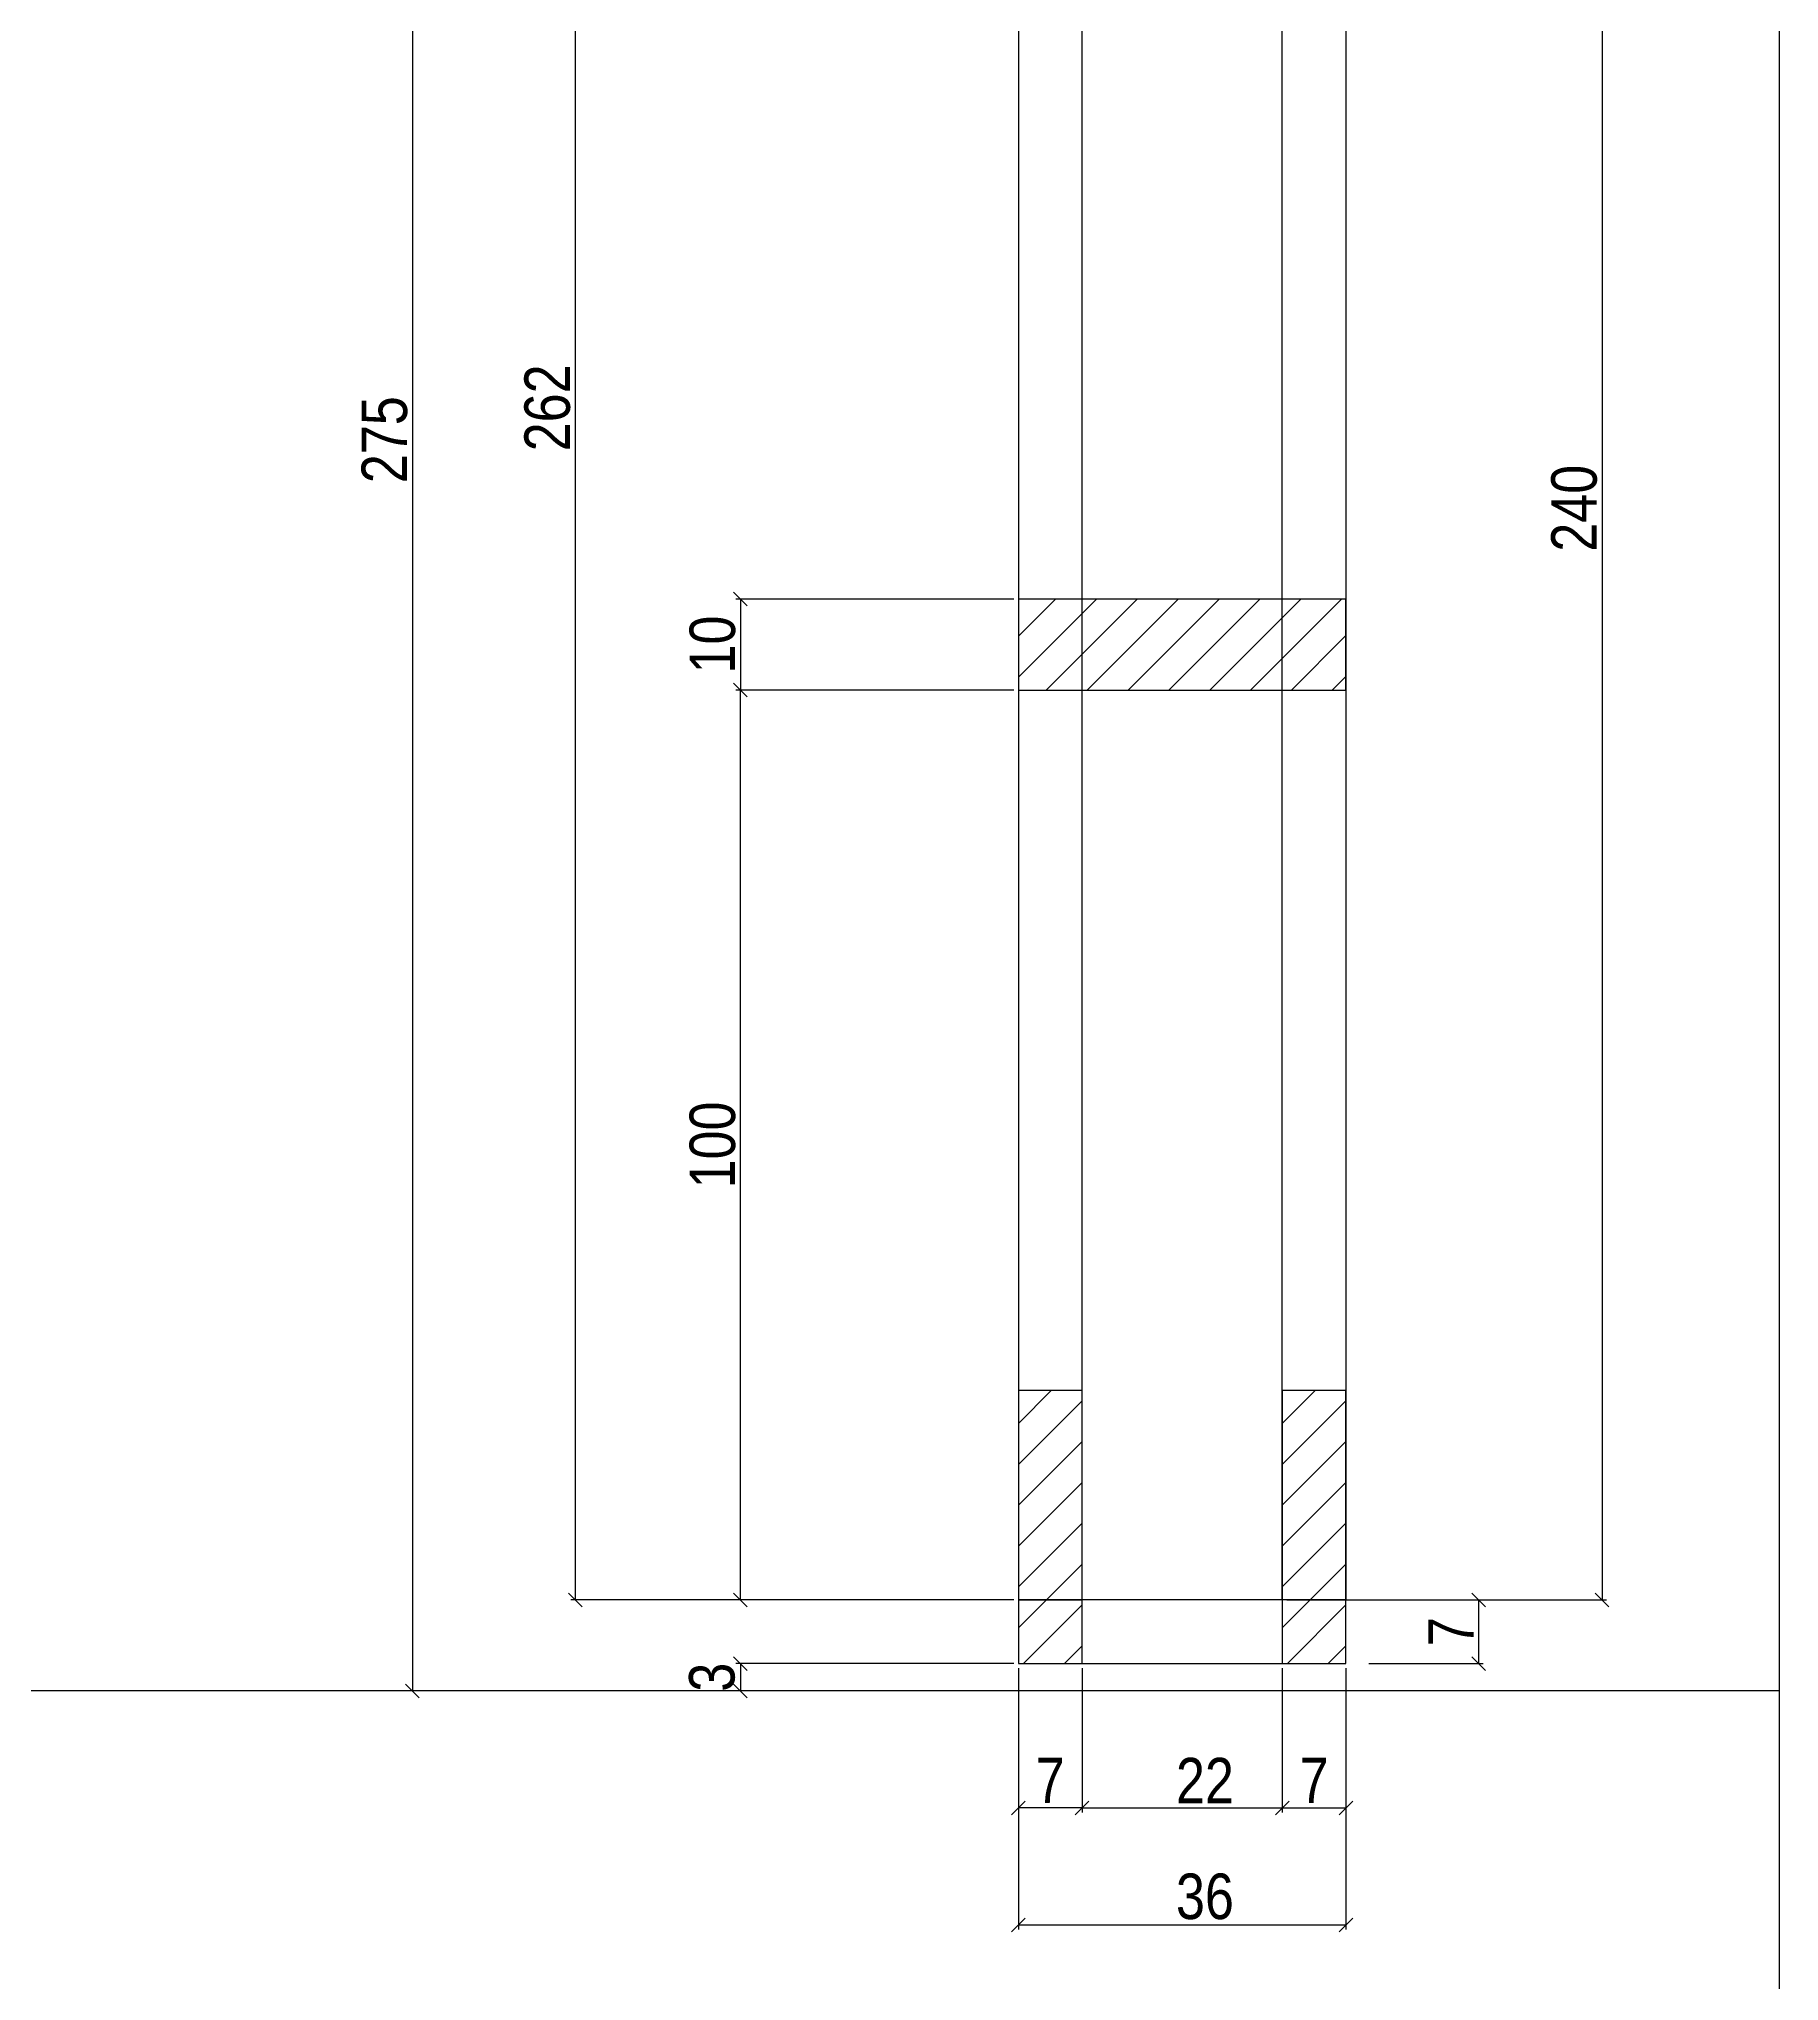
# Model space of a CAD drawing. Extents: x 15230 to 21256, y 3128 to 7338.
# Drawn here: x 19558.4 to 19940.9, y 3587.3 to 4014.3 of the extents above; entities that cross this region are included whole.
import ezdxf

# ---------------------------------------------------------------- set-up
doc = ezdxf.new("R2010")
doc.units = 0
for name, color, linetype in [('COTA', 241, 'Continuous'), ('TIRAS REESCORAMENTO', 252, 'Continuous'), ('VIGAS', 3, 'Continuous')]:
    doc.layers.add(name, color=color, linetype=linetype)
doc.styles.add('COTA TECNICA 2X', font='techl___.ttf', dxfattribs={"height": 10})
doc.dimstyles.new('SECAO', dxfattribs={"dimscale": 0.333333, "dimtxt": 5, "dimasz": 9, "dimexe": 3, "dimexo": 3, "dimgap": 3, "dimtad": 1, "dimdec": 1, "dimlfac": 0.5, "dimzin": 12, "dimdsep": 46, "dimtxsty": 'COTA TECNICA 2X', "dimblk1": 'OBLIQUE', "dimblk2": 'OBLIQUE', "dimsah": 1, "dimcen": 0.9, "dimclrd": 4, "dimclre": 4, "dimclrt": 240, "dimadec": 1, "dimazin": 3, "dimtfac": 1, "dimtdec": 1, "dimtmove": 0, "dimatfit": 3, "dimfxl": 1, "dimtolj": 1, "dimtzin": 12, "dimarcsym": 0})

# ---------------------------------------------------------------- blocks, each defined once
blk = doc.blocks.new('_Oblique')
at = {"color": 0, "linetype": 'ByBlock', "lineweight": -2}
blk.add_line((-0.5, -0.5), (0.5, 0.5), dxfattribs=at)
blk = doc.blocks.new('*D118')
at = {"layer": 'COTA', "color": 4, "lineweight": -2, "transparency": 16777216}
for p, q in [((19772.69, 4195.21), (19675.27, 4195.21)), ((19676.27, 4195.21), (19676.27, 3671.12)), ((19772.69, 3671.12), (19675.27, 3671.12))]:
    blk.add_line(p, q, dxfattribs=at)
at = {"layer": 'DEFPOINTS', "color": 0, "transparency": 16777216}
for p in [(19773.69, 4195.21), (19676.27, 3671.12), (19773.69, 3671.12)]:
    blk.add_point(p, dxfattribs=at)
at = {"layer": 'COTA', "color": 4, "lineweight": -2, "transparency": 16777216, "xscale": 3, "yscale": 3, "zscale": 3}
for p, rotation in [((19676.27, 4195.21), 90), ((19676.27, 3671.12), 270)]:
    blk.add_blockref('_Oblique', p, dxfattribs=dict(at, rotation=rotation))
at = {"layer": 'COTA', "color": 240, "transparency": 16777216, "insert": (19670.17, 3933.17), "char_height": 10, "attachment_point": 5, "rotation": 90, "style": 'COTA TECNICA 2X'}
blk.add_mtext('\\A1;262', dxfattribs=at)
blk = doc.blocks.new('*D119')
at = {"layer": 'COTA', "color": 4, "lineweight": -2, "transparency": 16777216}
for p, q in [((19773.69, 3656.12), (19773.69, 3598.66)), ((19845.69, 3656.12), (19845.69, 3598.66)), ((19773.69, 3599.66), (19845.69, 3599.66))]:
    blk.add_line(p, q, dxfattribs=at)
at = {"layer": 'DEFPOINTS', "color": 0, "transparency": 16777216}
for p in [(19773.69, 3657.12), (19845.69, 3657.12), (19845.69, 3599.66)]:
    blk.add_point(p, dxfattribs=at)
at = {"layer": 'COTA', "color": 4, "lineweight": -2, "transparency": 16777216, "xscale": 3, "yscale": 3, "zscale": 3, "rotation": 180}
blk.add_blockref('_Oblique', (19773.69, 3599.66), dxfattribs=at)
at = {"layer": 'COTA', "color": 4, "lineweight": -2, "transparency": 16777216, "xscale": 3, "yscale": 3, "zscale": 3}
blk.add_blockref('_Oblique', (19845.69, 3599.66), dxfattribs=at)
at = {"layer": 'COTA', "color": 240, "transparency": 16777216, "insert": (19814.69, 3605.88), "char_height": 10, "attachment_point": 5, "style": 'COTA TECNICA 2X'}
blk.add_mtext('\\A1;36', dxfattribs=at)
blk = doc.blocks.new('*D120')
at = {"layer": 'COTA', "color": 4, "lineweight": -2, "transparency": 16777216}
for p, q in [((19787.69, 3656.12), (19787.69, 3624.38)), ((19831.69, 3656.12), (19831.69, 3624.38)), ((19787.69, 3625.38), (19831.69, 3625.38))]:
    blk.add_line(p, q, dxfattribs=at)
at = {"layer": 'DEFPOINTS', "color": 0, "transparency": 16777216}
for p in [(19787.69, 3657.12), (19831.69, 3657.12), (19831.69, 3625.38)]:
    blk.add_point(p, dxfattribs=at)
at = {"layer": 'COTA', "color": 4, "lineweight": -2, "transparency": 16777216, "xscale": 3, "yscale": 3, "zscale": 3, "rotation": 180}
blk.add_blockref('_Oblique', (19787.69, 3625.38), dxfattribs=at)
at = {"layer": 'COTA', "color": 4, "lineweight": -2, "transparency": 16777216, "xscale": 3, "yscale": 3, "zscale": 3}
blk.add_blockref('_Oblique', (19831.69, 3625.38), dxfattribs=at)
at = {"layer": 'COTA', "color": 240, "transparency": 16777216, "insert": (19814.69, 3631.38), "char_height": 10, "attachment_point": 5, "style": 'COTA TECNICA 2X'}
blk.add_mtext('\\A1;22', dxfattribs=at)
blk = doc.blocks.new('*D121')
at = {"layer": 'COTA', "color": 4, "lineweight": -2, "transparency": 16777216}
blk.add_line((19831.69, 3625.38), (19845.69, 3625.38), dxfattribs=at)
at = {"layer": 'DEFPOINTS', "color": 0, "transparency": 16777216}
for p in [(19831.69, 3625.38), (19845.69, 3625.38), (19845.69, 3625.38)]:
    blk.add_point(p, dxfattribs=at)
at = {"layer": 'COTA', "color": 4, "lineweight": -2, "transparency": 16777216, "xscale": 3, "yscale": 3, "zscale": 3, "rotation": 180}
blk.add_blockref('_Oblique', (19831.69, 3625.38), dxfattribs=at)
at = {"layer": 'COTA', "color": 4, "lineweight": -2, "transparency": 16777216, "xscale": 3, "yscale": 3, "zscale": 3}
blk.add_blockref('_Oblique', (19845.69, 3625.38), dxfattribs=at)
at = {"layer": 'COTA', "color": 240, "transparency": 16777216, "insert": (19838.69, 3631.45), "char_height": 10, "attachment_point": 5, "style": 'COTA TECNICA 2X'}
blk.add_mtext('\\A1;7', dxfattribs=at)
blk = doc.blocks.new('*D122')
at = {"layer": 'COTA', "color": 4, "lineweight": -2, "transparency": 16777216}
blk.add_line((19787.69, 3625.38), (19773.69, 3625.38), dxfattribs=at)
at = {"layer": 'DEFPOINTS', "color": 0, "transparency": 16777216}
for p in [(19773.69, 3625.38), (19773.69, 3625.38), (19787.69, 3625.38)]:
    blk.add_point(p, dxfattribs=at)
at = {"layer": 'COTA', "color": 4, "lineweight": -2, "transparency": 16777216, "xscale": 3, "yscale": 3, "zscale": 3, "rotation": 180}
blk.add_blockref('_Oblique', (19773.69, 3625.38), dxfattribs=at)
at = {"layer": 'COTA', "color": 4, "lineweight": -2, "transparency": 16777216, "xscale": 3, "yscale": 3, "zscale": 3}
blk.add_blockref('_Oblique', (19787.69, 3625.38), dxfattribs=at)
at = {"layer": 'COTA', "color": 240, "transparency": 16777216, "insert": (19780.69, 3631.45), "char_height": 10, "attachment_point": 5, "style": 'COTA TECNICA 2X'}
blk.add_mtext('\\A1;7', dxfattribs=at)
blk = doc.blocks.new('*D123')
at = {"layer": 'COTA', "color": 4, "lineweight": -2, "transparency": 16777216}
for p, q in [((19772.69, 3891.14), (19711.58, 3891.14)), ((19712.58, 3891.14), (19712.58, 3871.14)), ((19772.69, 3871.14), (19711.58, 3871.14))]:
    blk.add_line(p, q, dxfattribs=at)
at = {"layer": 'DEFPOINTS', "color": 0, "transparency": 16777216}
for p in [(19773.69, 3891.14), (19712.58, 3871.14), (19773.69, 3871.14)]:
    blk.add_point(p, dxfattribs=at)
at = {"layer": 'COTA', "color": 4, "lineweight": -2, "transparency": 16777216, "xscale": 3, "yscale": 3, "zscale": 3}
for p, rotation in [((19712.58, 3891.14), 90), ((19712.58, 3871.14), 270)]:
    blk.add_blockref('_Oblique', p, dxfattribs=dict(at, rotation=rotation))
at = {"layer": 'COTA', "color": 240, "transparency": 16777216, "insert": (19706.48, 3881.14), "char_height": 10, "attachment_point": 5, "rotation": 90, "style": 'COTA TECNICA 2X'}
blk.add_mtext('\\A1;10', dxfattribs=at)
blk = doc.blocks.new('*D126')
at = {"layer": 'COTA', "color": 4, "lineweight": -2, "transparency": 16777216}
for p, q in [((19786.69, 4201.21), (19639.48, 4201.21)), ((19640.48, 4201.21), (19640.48, 3651.12)), ((19772.69, 3651.12), (19639.48, 3651.12))]:
    blk.add_line(p, q, dxfattribs=at)
at = {"layer": 'DEFPOINTS', "color": 0, "transparency": 16777216}
for p in [(19787.69, 4201.21), (19640.48, 3651.12), (19773.69, 3651.12)]:
    blk.add_point(p, dxfattribs=at)
at = {"layer": 'COTA', "color": 4, "lineweight": -2, "transparency": 16777216, "xscale": 3, "yscale": 3, "zscale": 3}
for p, rotation in [((19640.48, 4201.21), 90), ((19640.48, 3651.12), 270)]:
    blk.add_blockref('_Oblique', p, dxfattribs=dict(at, rotation=rotation))
at = {"layer": 'COTA', "color": 240, "transparency": 16777216, "insert": (19634.37, 3926.17), "char_height": 10, "attachment_point": 5, "rotation": 90, "style": 'COTA TECNICA 2X'}
blk.add_mtext('\\A1;275', dxfattribs=at)
blk = doc.blocks.new('*D127')
at = {"layer": 'COTA', "color": 4, "lineweight": -2, "transparency": 16777216}
for p, q in [((19772.69, 3657.12), (19711.58, 3657.12)), ((19712.58, 3657.12), (19712.58, 3651.12)), ((19772.69, 3651.12), (19711.58, 3651.12))]:
    blk.add_line(p, q, dxfattribs=at)
at = {"layer": 'DEFPOINTS', "color": 0, "transparency": 16777216}
for p in [(19773.69, 3657.12), (19712.58, 3651.12), (19773.69, 3651.12)]:
    blk.add_point(p, dxfattribs=at)
at = {"layer": 'COTA', "color": 4, "lineweight": -2, "transparency": 16777216, "xscale": 3, "yscale": 3, "zscale": 3}
for p, rotation in [((19712.58, 3657.12), 90), ((19712.58, 3651.12), 270)]:
    blk.add_blockref('_Oblique', p, dxfattribs=dict(at, rotation=rotation))
at = {"layer": 'COTA', "color": 240, "transparency": 16777216, "insert": (19706.36, 3654.12), "char_height": 10, "attachment_point": 5, "rotation": 90, "style": 'COTA TECNICA 2X'}
blk.add_mtext('\\A1;3', dxfattribs=at)
blk = doc.blocks.new('*D130')
at = {"layer": 'COTA', "color": 4, "lineweight": -2, "transparency": 16777216}
for p, q in [((19772.69, 3871.14), (19711.58, 3871.14)), ((19712.58, 3671.12), (19712.58, 3871.14)), ((19771.69, 3671.12), (19711.58, 3671.12))]:
    blk.add_line(p, q, dxfattribs=at)
at = {"layer": 'DEFPOINTS', "color": 0, "transparency": 16777216}
for p in [(19712.58, 3871.14), (19773.69, 3871.14), (19772.69, 3671.12)]:
    blk.add_point(p, dxfattribs=at)
at = {"layer": 'COTA', "color": 4, "lineweight": -2, "transparency": 16777216, "xscale": 3, "yscale": 3, "zscale": 3}
for p, rotation in [((19712.58, 3871.14), 90), ((19712.58, 3671.12), 270)]:
    blk.add_blockref('_Oblique', p, dxfattribs=dict(at, rotation=rotation))
at = {"layer": 'COTA', "color": 240, "transparency": 16777216, "insert": (19706.48, 3771.13), "char_height": 10, "attachment_point": 5, "rotation": 90, "style": 'COTA TECNICA 2X'}
blk.add_mtext('\\A1;100', dxfattribs=at)
blk = doc.blocks.new('*D132')
at = {"layer": 'COTA', "color": 4, "lineweight": -2, "transparency": 16777216}
for p, q in [((19847.69, 4151.09), (19902.99, 4151.09)), ((19901.99, 4151.09), (19901.99, 3671.12)), ((19847.69, 3671.12), (19902.99, 3671.12))]:
    blk.add_line(p, q, dxfattribs=at)
at = {"layer": 'DEFPOINTS', "color": 0, "transparency": 16777216}
for p in [(19846.69, 4151.09), (19846.69, 3671.12), (19901.99, 3671.12)]:
    blk.add_point(p, dxfattribs=at)
at = {"layer": 'COTA', "color": 4, "lineweight": -2, "transparency": 16777216, "xscale": 3, "yscale": 3, "zscale": 3}
for p, rotation in [((19901.99, 4151.09), 90), ((19901.99, 3671.12), 270)]:
    blk.add_blockref('_Oblique', p, dxfattribs=dict(at, rotation=rotation))
at = {"layer": 'COTA', "color": 240, "transparency": 16777216, "insert": (19895.89, 3911.1), "char_height": 10, "attachment_point": 5, "rotation": 90, "style": 'COTA TECNICA 2X'}
blk.add_mtext('\\A1;240', dxfattribs=at)
blk = doc.blocks.new('*D133')
at = {"layer": 'COTA', "color": 4, "lineweight": -2, "transparency": 16777216}
for p, q in [((19832.69, 3671.12), (19875.84, 3671.12)), ((19874.84, 3671.12), (19874.84, 3657.12)), ((19850.75, 3657.12), (19875.84, 3657.12))]:
    blk.add_line(p, q, dxfattribs=at)
at = {"layer": 'DEFPOINTS', "color": 0, "transparency": 16777216}
for p in [(19831.69, 3671.12), (19849.75, 3657.12), (19874.84, 3657.12)]:
    blk.add_point(p, dxfattribs=at)
at = {"layer": 'COTA', "color": 4, "lineweight": -2, "transparency": 16777216, "xscale": 3, "yscale": 3, "zscale": 3}
for p, rotation in [((19874.84, 3671.12), 90), ((19874.84, 3657.12), 270)]:
    blk.add_blockref('_Oblique', p, dxfattribs=dict(at, rotation=rotation))
at = {"layer": 'COTA', "color": 240, "transparency": 16777216, "insert": (19868.77, 3664.12), "char_height": 10, "attachment_point": 5, "rotation": 90, "style": 'COTA TECNICA 2X'}
blk.add_mtext('\\A1;7', dxfattribs=at)

msp = doc.modelspace()

# ---------------------------------------------------------------- hatches: boundary and pattern name
at = {"layer": 'COTA'}
h = msp.add_hatch(dxfattribs=at)
h.set_pattern_fill('ANSI31', color=256, scale=2, style=0)
h.set_pattern_definition([(45, (-3808.157, -194230.161), (-4.49012806, 4.49012806), [])])
h.paths.add_polyline_path([(19845.69, 3871.14), (19845.69, 3891.14), (19773.69, 3891.14), (19773.69, 3871.14)])
h = msp.add_hatch(dxfattribs=at)
h.set_pattern_fill('ANSI31', color=256, scale=2, style=0)
h.set_pattern_definition([(45, (-70.5235, -2152.071), (-4.490128, 4.490128), [])])
h.paths.add_polyline_path([(19773.69, 3657.12), (19787.69, 3657.12), (19787.69, 3717.12), (19773.69, 3717.12)])
h = msp.add_hatch(dxfattribs=at)
h.set_pattern_fill('ANSI31', color=256, scale=2, style=0)
h.set_pattern_definition([(45, (-12.5235, -2152.071), (-4.490128, 4.490128), [])])
h.paths.add_polyline_path([(19831.69, 3657.12), (19845.69, 3657.12), (19845.69, 3717.12), (19831.69, 3717.12)])

# ---------------------------------------------------------------- linework, layer by layer
at = {"linetype": 'Continuous'}
for points in [[(19773.69, 3671.12), (19787.69, 3671.12), (19787.69, 4195.21), (19773.69, 4195.21)], [(19773.69, 3657.12), (19787.69, 3657.12), (19787.69, 3717.12), (19773.69, 3717.12)], [(19831.69, 3657.12), (19845.69, 3657.12), (19845.69, 3717.12), (19831.69, 3717.12)]]:
    msp.add_lwpolyline(points, close=True, dxfattribs=at)
for points in [[(19831.69, 4090.16), (19831.69, 4151.09), (19845.69, 4151.09), (19845.69, 3671.12), (19831.69, 3671.12), (19831.69, 4090.16)], [(19773.69, 3871.14), (19845.69, 3871.14), (19845.69, 3891.14), (19773.69, 3891.14), (19773.69, 3871.14)], [(19795.69, 3657.12), (19845.69, 3657.12), (19845.69, 3671.12), (19773.69, 3671.12), (19773.69, 3657.12), (19795.69, 3657.12)]]:
    msp.add_lwpolyline(points, dxfattribs=at)
at = {"layer": 'TIRAS REESCORAMENTO', "linetype": 'ByBlock'}
msp.add_line((19940.92, 3651.12), (19496.64, 3651.12), dxfattribs=at)
at = {"layer": 'VIGAS'}
msp.add_lwpolyline([(19940.92, 3476.51), (19496.64, 3476.51), (19496.64, 4441.29), (19940.92, 4441.29)], close=True, dxfattribs=at)

# ---------------------------------------------------------------- dimensions: what is measured, and where the dimension line sits
at = {"layer": 'COTA', "color": 3}
for base, p1, p2, picture, middle in [((19640.48, 3651.12), (19787.69, 4201.21), (19773.69, 3651.12), '*D126', (19634.37, 3926.17)), ((19676.27, 3671.12), (19773.69, 4195.21), (19773.69, 3671.12), '*D118', (19670.17, 3933.17)), ((19901.99, 3671.12), (19846.69, 4151.09), (19846.69, 3671.12), '*D132', (19895.89, 3911.1)), ((19712.58, 3871.14), (19773.69, 3891.14), (19773.69, 3871.14), '*D123', (19706.48, 3881.14)), ((19712.58, 3871.14), (19772.69, 3671.12), (19773.69, 3871.14), '*D130', (19706.48, 3771.13)), ((19874.84, 3657.12), (19831.69, 3671.12), (19849.75, 3657.12), '*D133', (19868.77, 3664.12))]:
    dim = msp.add_linear_dim(base=base, p1=p1, p2=p2, angle=90, dimstyle='SECAO', dxfattribs=at)
    dim.commit()
    dim.dimension.update_dxf_attribs({"geometry": picture, "text_midpoint": middle})
dim = msp.add_linear_dim(base=(19712.58, 3651.12), p1=(19773.69, 3657.12), p2=(19773.69, 3651.12), angle=90, dimstyle='SECAO', dxfattribs=at)
dim.commit()
dim.dimension.update_dxf_attribs({"geometry": '*D127', "text_midpoint": (19712.58, 3654.12), "dimtype": 160})
for base, p1, p2, picture, middle in [((19845.69, 3599.66), (19773.69, 3657.12), (19845.69, 3657.12), '*D119', (19814.69, 3599.66)), ((19831.69, 3625.38), (19787.69, 3657.12), (19831.69, 3657.12), '*D120', (19814.69, 3625.38)), ((19845.69, 3625.38), (19831.69, 3625.38), (19845.69, 3625.38), '*D121', (19838.69, 3625.38))]:
    dim = msp.add_linear_dim(base=base, p1=p1, p2=p2, dimstyle='SECAO', dxfattribs=at)
    dim.commit()
    dim.dimension.update_dxf_attribs({"geometry": picture, "text_midpoint": middle, "dimtype": 160})
dim = msp.add_linear_dim(base=(19773.69, 3625.38), p1=(19787.69, 3625.38), p2=(19773.69, 3625.38), dimstyle='SECAO', dxfattribs=at)
dim.commit()
dim.dimension.update_dxf_attribs({"geometry": '*D122', "text_midpoint": (19780.69, 3631.45)})

doc.saveas('drawing.dxf')
